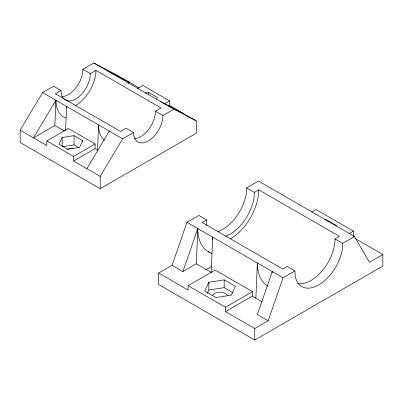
<?xml version="1.0" encoding="UTF-8"?>
<svg xmlns="http://www.w3.org/2000/svg" width="403" height="403" viewBox="0 0 403 403"><rect width="100%" height="100%" fill="white"/><g stroke="black" fill="none" stroke-linecap="round" stroke-linejoin="round"><path stroke-width="0.6" d="M55.911 100.271L33.494 137.866L54.843 125.54L55.911 100.271A36.235 20.921 -60 0 0 65.639 117.857M65.573 130.471L66.586 106.432A36.235 20.921 -60 0 0 66.611 107.702M46.839 140.949L73.623 156.414L73.623 161.034L94.977 148.707L95.173 143.972L68.389 128.507L46.839 140.949L46.839 145.569L20.15 130.164L42.567 92.564L53.508 86.247L60.984 90.564A20.76 11.984 -60 0 0 64.843 99.788M355.058 238.511L382.85 254.56L382.85 266.056L254.746 340.016L158.671 284.548L158.671 273.048L172.086 265.305L182.902 271.546L196.316 263.804L197.802 228.556A50.536 29.177 -60 0 0 209.832 252.49M188.095 285.656L225.458 307.227L225.458 311.61L252.283 296.119L252.474 291.631L215.116 270.06L188.095 285.656L188.095 290.039L158.671 273.048M255.87 298.19L257.361 262.942A50.536 29.177 -60 0 0 267.824 286.08M272.196 272.776L272.247 271.541L257.346 314.526L268.161 320.773L283.062 277.783L294.931 270.932L295.253 276.226A33.968 19.611 -60 0 0 320.43 283.883A33.968 19.611 -60 0 0 342.772 245.059L342.666 243.372L334.928 238.903L339.346 236.349L258.751 189.818L254.318 192.362L253.996 198.029A33.968 19.611 -60 0 1 225.7 236.072M172.086 265.305L186.987 222.315L198.85 215.464L206.578 219.922L206.477 221.726A33.968 19.611 -60 0 0 206.935 225.383M382.85 254.56L369.435 262.303L354.534 236.521L258.454 181.053L246.591 187.904L246.268 193.566A33.968 19.611 -60 0 1 217.978 231.609M182.902 271.546L197.802 228.556M62.183 137.483L59.009 144.324L67.684 149.332L79.532 147.498L82.706 140.657L74.031 135.65L62.183 137.483L62.183 146.727M156.641 99.224L157.432 97.511L148.757 92.504L145.206 93.058M208.845 282.226L204.739 291.067L215.948 297.54L231.262 295.172L235.362 286.332L224.154 279.858L208.845 282.226L208.845 290.024L207.303 293.339M86.872 168.686L109.289 131.086M100.216 188.715L100.216 176.388L122.633 138.793L133.574 132.476A20.76 11.984 -60 0 0 148.254 140.949A20.76 11.984 -60 0 0 162.933 115.525L173.874 109.208L196.291 120.92L196.291 133.247L100.216 188.715L20.15 142.491L20.15 130.164M206.578 219.922L202.17 222.486L282.77 269.018L287.188 266.464L294.931 270.932M61.981 96.715A20.76 11.984 -60 0 0 82.867 69.301L93.808 62.984L116.225 74.691L139.111 87.904M60.984 90.564L55.377 93.798L120.497 131.393L126.104 128.159L133.574 132.476M65.281 100.065A20.76 11.984 -60 0 0 81.28 94.504A20.76 11.984 -60 0 0 90.337 73.613L95.944 70.379L161.064 107.974L155.457 111.213A20.76 11.984 -60 0 1 134.572 138.627M127.968 83.32L129.57 82.398L107.153 70.686M137.478 88.504L142.818 85.421L169.603 100.886L169.603 105.51L196.291 120.92M164.802 103.662L169.603 100.886M73.623 156.414L95.173 143.972M168.535 106.125L169.603 105.51M205.565 269.96L211.54 266.514M311.726 212.054L316.063 209.55L353.421 231.121L353.421 236.395M349.084 233.624L353.421 231.121M225.458 307.227L252.474 291.631M342.666 243.372L354.534 236.521M225.458 311.61L254.746 328.516L268.161 320.773M62.777 146.637L74.031 144.894L78.912 147.71M324.344 219.428L325.569 219.242L336.777 225.71M208.845 290.024L224.154 287.651L232.697 292.583M160.53 101.506L182.947 113.213M93.808 62.984L173.874 109.208M82.867 69.301L90.337 73.613M155.457 111.213L162.933 115.525M246.591 187.904L254.318 192.362M42.567 92.564L122.633 138.793M54.843 125.54L64.45 131.086M94.977 148.707L97.546 150.193L98.614 124.925A36.235 20.921 -60 0 0 104.609 140.481M186.987 222.315L283.062 277.783M73.623 161.034L100.216 176.388M208.27 251.694L211.993 253.84M196.316 263.804L211.202 272.398L212.693 237.155A50.536 29.177 -60 0 0 212.769 239.8M252.283 296.119L262.252 301.872M334.928 238.903L335.029 240.591A33.968 19.611 -60 0 1 297.767 283.46M325.569 219.242L325.569 220.471M254.746 328.516L254.746 340.016M224.154 279.858L224.154 287.651M148.757 92.504L148.757 94.972M82.706 140.657L82.706 141.891M74.031 135.65L74.031 144.894M258.751 189.818A40.008 23.097 -60 0 1 230.461 238.818M212.759 295.364A7.546 4.357 0 0 1 220.053 292.135A7.546 4.357 0 0 1 227.342 295.364M95.944 70.379A28.684 16.563 -60 0 1 75.663 105.51M67.215 149.231A5.662 3.269 0 0 1 73.25 148.772"/></g></svg>
